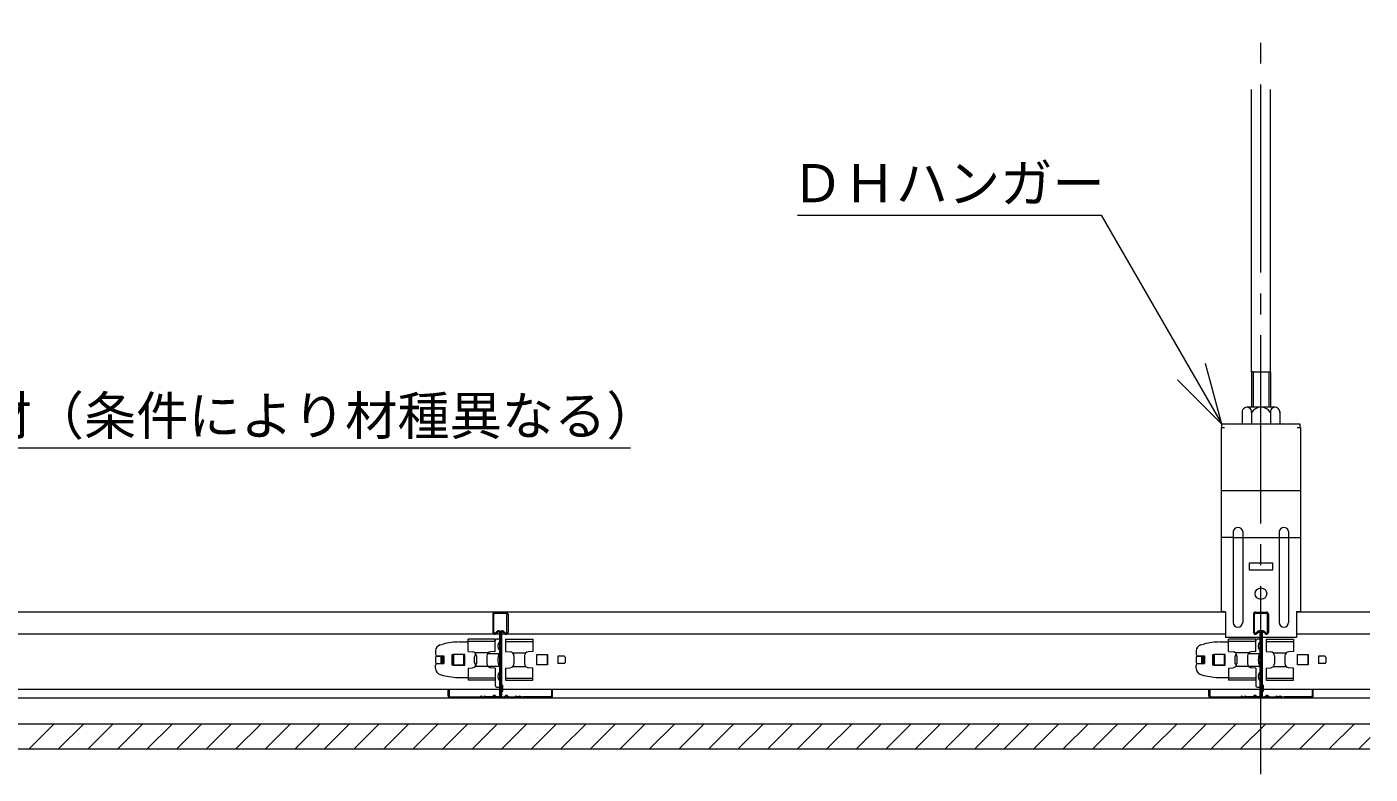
# Model space of a CAD drawing. Units: millimetres, scale not verified. Extents: x -2077 to 2023, y -1433 to 1417.
# Drawn here: x 956 to 1599, y -1034 to -677 of the extents above; entities that cross this region are included whole.
import ezdxf
from ezdxf.enums import TextEntityAlignment as Align

# ---------------------------------------------------------------- set-up
doc = ezdxf.new("R2010")
doc.units = ezdxf.units.MM
doc.header["$LTSCALE"] = 10
doc.linetypes.add('CHAIN2', pattern=[12, 9, -1, 1, -1])
doc.layers.add('1-0_断面', color=7, linetype='Continuous', lineweight=9)
doc.layers.add('1-2_文字', color=7, linetype='Continuous', lineweight=9)
doc.styles.add('ＭＳ ゴシック', font='')
doc.styles.get('ＭＳ ゴシック').set_extended_font_data('MS Gothic')

msp = doc.modelspace()

# ---------------------------------------------------------------- linework, layer by layer
at = {"layer": '1-0_断面', "color": 4, "linetype": 'CHAIN2'}
msp.add_line((1546.65, -1034.15), (1546.65, -676.57), dxfattribs=at)
at = {"layer": '1-0_断面'}
for p, q in [((1542.15, -841.61), (1542.15, -706.61)), ((1551.15, -841.61), (1551.15, -706.61)), ((1542.95, -841.61), (1542.15, -841.61)), ((1542.15, -841.61), (1542.15, -858.61)), ((1542.95, -841.61), (1542.95, -858.61)), ((1550.35, -841.61), (1550.35, -858.61)), ((1537.65, -860.64), (1537.65, -866.61)), ((1553.4, -858.61), (1539.9, -858.61)), ((1542.15, -861.11), (1542.15, -866.61)), ((1551.15, -861.11), (1551.15, -866.61)), ((1555.65, -860.64), (1555.65, -866.61)), ((1527.85, -868.21), (1527.85, -866.61)), ((1565.45, -866.61), (1527.85, -866.61)), ((1565.45, -868.21), (1565.45, -866.61)), ((1527.65, -868.21), (1529.25, -868.21)), ((1527.65, -868.21), (1527.65, -956.41)), ((1564.05, -868.21), (1565.65, -868.21)), ((1565.65, -868.21), (1565.65, -956.41)), ((1565.65, -898.61), (1527.65, -898.61)), ((1533.4, -918.06), (1533.4, -961.56)), ((1537.9, -918.06), (1537.9, -961.56)), ((1555.4, -918.06), (1555.4, -961.56)), ((1559.9, -918.06), (1559.9, -961.56)), ((1533.4, -920.85), (1527.65, -920.85)), ((1537.9, -920.85), (1555.4, -920.85)), ((1559.9, -920.85), (1565.65, -920.85)), ((1541.15, -933.01), (1552.15, -933.01)), ((1541.15, -936.51), (1541.15, -933.01)), ((1552.15, -936.51), (1541.15, -936.51)), ((1552.15, -933.01), (1552.15, -936.51)), ((1529.65, -956.61), (759.67, -956.61)), ((1179, -957.61), (1179, -966.21)), ((1179.5, -966.21), (1179.5, -957.61)), ((1180, -956.61), (1185.3, -956.61)), ((1180, -957.11), (1185.3, -957.11)), ((1185.8, -966.21), (1185.8, -957.61)), ((1186.3, -957.61), (1186.3, -966.21)), ((1529.65, -956.41), (1527.65, -956.41)), ((1529.65, -956.41), (1529.65, -968.81)), ((1543, -957.61), (1543, -966.21)), ((1543.5, -966.21), (1543.5, -957.61)), ((1544, -956.61), (1549.3, -956.61)), ((1544, -957.11), (1549.3, -957.11)), ((1549.8, -966.21), (1549.8, -957.61)), ((1550.3, -957.61), (1550.3, -966.21)), ((1563.65, -956.41), (1563.65, -968.81)), ((1565.65, -956.41), (1563.65, -956.41)), ((1598.75, -956.61), (1563.65, -956.61)), ((1529.65, -967.21), (759.67, -967.21)), ((1167.15, -975.41), (1167.15, -969.58)), ((1180.15, -969.58), (1167.15, -969.58)), ((1180.15, -970.61), (1167.15, -970.61)), ((1180.15, -975.41), (1180.15, -969.58)), ((1180.37, -966.55), (1181.12, -965.81)), ((1180.71, -966.92), (1181.47, -966.16)), ((1181.15, -969.41), (1182.15, -969.41)), ((1182.15, -966.44), (1182.15, -996.61)), ((1182.65, -966.44), (1182.65, -996.61)), ((1183.15, -966.44), (1183.15, -996.61)), ((1184.6, -966.92), (1183.84, -966.16)), ((1184.93, -966.55), (1184.19, -965.81)), ((1185.15, -969.58), (1185.15, -975.41)), ((1185.15, -969.58), (1198.15, -969.58)), ((1185.15, -970.61), (1198.15, -970.61)), ((1563.65, -968.81), (1529.65, -968.81)), ((1531.15, -975.41), (1531.15, -969.58)), ((1544.15, -969.58), (1531.15, -969.58)), ((1544.15, -970.61), (1531.15, -970.61)), ((1544.15, -975.41), (1544.15, -969.58)), ((1544.37, -966.55), (1545.12, -965.81)), ((1544.71, -966.92), (1545.47, -966.16)), ((1545.15, -969.41), (1546.15, -969.41)), ((1546.15, -966.44), (1546.15, -996.61)), ((1546.65, -966.44), (1546.65, -996.61)), ((1547.15, -966.44), (1547.15, -996.61)), ((1548.6, -966.92), (1547.84, -966.16)), ((1548.93, -966.55), (1548.19, -965.81)), ((1549.15, -969.58), (1549.15, -975.41)), ((1549.15, -969.58), (1562.15, -969.58)), ((1549.15, -970.61), (1562.15, -970.61)), ((1598.75, -967.21), (1563.65, -967.21)), ((1151.65, -975.22), (1151.65, -976.81)), ((1153.88, -972.32), (1155.3, -971.94)), ((1159.55, -976.86), (1160.05, -976.86)), ((1159.55, -981.96), (1159.55, -976.86)), ((1160.05, -976.86), (1160.05, -981.96)), ((1165.55, -976.86), (1160.05, -976.86)), ((1160.05, -976.91), (1160.05, -981.91)), ((1165.15, -976.91), (1160.05, -976.91)), ((1160.27, -976.91), (1160.27, -981.91)), ((1163.07, -970.91), (1167.15, -970.91)), ((1165.15, -981.91), (1165.15, -976.91)), ((1165.55, -981.96), (1165.55, -976.86)), ((1167.15, -975.41), (1169.33, -975.6)), ((1176.78, -976.14), (1170.52, -976.14)), ((1176.54, -976.41), (1182.15, -976.41)), ((1180.15, -975.41), (1177.98, -975.6)), ((1185.15, -975.41), (1187.33, -975.6)), ((1188.52, -976.14), (1194.78, -976.14)), ((1200.15, -981.91), (1200.15, -976.91)), ((1200.15, -976.91), (1205.25, -976.91)), ((1205.03, -976.91), (1205.03, -981.91)), ((1205.15, -976.91), (1205.15, -981.91)), ((1205.25, -976.91), (1205.25, -981.91)), ((1515.65, -975.22), (1515.65, -976.81)), ((1517.88, -972.32), (1519.3, -971.94)), ((1523.55, -976.86), (1524.05, -976.86)), ((1523.55, -981.96), (1523.55, -976.86)), ((1524.05, -976.86), (1524.05, -981.96)), ((1529.55, -976.86), (1524.05, -976.86)), ((1524.05, -976.91), (1524.05, -981.91)), ((1529.15, -976.91), (1524.05, -976.91)), ((1524.27, -976.91), (1524.27, -981.91)), ((1527.07, -970.91), (1531.15, -970.91)), ((1529.15, -981.91), (1529.15, -976.91)), ((1529.55, -981.96), (1529.55, -976.86)), ((1531.15, -975.41), (1533.33, -975.6)), ((1540.78, -976.14), (1534.52, -976.14)), ((1540.54, -976.41), (1546.15, -976.41)), ((1544.15, -975.41), (1541.98, -975.6)), ((1549.15, -975.41), (1551.33, -975.6)), ((1552.52, -976.14), (1558.78, -976.14)), ((1564.15, -981.91), (1564.15, -976.91)), ((1564.15, -976.91), (1569.25, -976.91)), ((1569.03, -976.91), (1569.03, -981.91)), ((1569.15, -976.91), (1569.15, -981.91)), ((1569.25, -976.91), (1569.25, -981.91)), ((1151.65, -978.16), (1151.65, -980.66)), ((1151.65, -983.61), (1151.65, -982.01)), ((1152.15, -977.66), (1155.15, -977.66)), ((1152.15, -981.16), (1155.15, -981.16)), ((1152.45, -977.61), (1155.65, -977.61)), ((1152.45, -981.21), (1155.65, -981.21)), ((1154.15, -977.66), (1154.15, -981.16)), ((1154.65, -977.66), (1154.65, -981.16)), ((1155.15, -977.66), (1155.15, -981.16)), ((1155.65, -977.61), (1155.65, -981.21)), ((1160.05, -981.96), (1159.55, -981.96)), ((1160.05, -981.91), (1165.15, -981.91)), ((1160.05, -981.96), (1165.55, -981.96)), ((1167.15, -983.41), (1169.33, -983.22)), ((1167.15, -983.41), (1167.15, -989.24)), ((1170.15, -978.41), (1170.15, -980.41)), ((1176.78, -982.69), (1170.52, -982.69)), ((1171.15, -977.6), (1171.15, -981.23)), ((1176.15, -977.6), (1176.15, -981.23)), ((1176.54, -982.41), (1182.15, -982.41)), ((1180.15, -983.41), (1177.98, -983.22)), ((1180.15, -983.41), (1180.15, -989.24)), ((1185.15, -983.41), (1187.33, -983.22)), ((1185.15, -983.41), (1185.15, -989.24)), ((1188.52, -982.69), (1194.78, -982.69)), ((1189.15, -977.6), (1189.15, -981.23)), ((1194.15, -977.6), (1194.15, -981.23)), ((1205.25, -981.91), (1200.15, -981.91)), ((1213.15, -977.66), (1210.15, -977.66)), ((1210.15, -977.66), (1210.15, -981.16)), ((1213.15, -981.16), (1210.15, -981.16)), ((1213.65, -978.16), (1213.65, -980.66)), ((1515.65, -978.16), (1515.65, -980.66)), ((1515.65, -983.61), (1515.65, -982.01)), ((1516.15, -977.66), (1519.15, -977.66)), ((1516.15, -981.16), (1519.15, -981.16)), ((1516.45, -977.61), (1519.65, -977.61)), ((1516.45, -981.21), (1519.65, -981.21)), ((1518.15, -977.66), (1518.15, -981.16)), ((1518.65, -977.66), (1518.65, -981.16)), ((1519.15, -977.66), (1519.15, -981.16)), ((1519.65, -977.61), (1519.65, -981.21)), ((1524.05, -981.96), (1523.55, -981.96)), ((1524.05, -981.91), (1529.15, -981.91)), ((1524.05, -981.96), (1529.55, -981.96)), ((1531.15, -983.41), (1533.33, -983.22)), ((1531.15, -983.41), (1531.15, -989.24)), ((1534.15, -978.41), (1534.15, -980.41)), ((1540.78, -982.69), (1534.52, -982.69)), ((1535.15, -977.6), (1535.15, -981.23)), ((1540.15, -977.6), (1540.15, -981.23)), ((1540.54, -982.41), (1546.15, -982.41)), ((1544.15, -983.41), (1541.98, -983.22)), ((1544.15, -983.41), (1544.15, -989.24)), ((1549.15, -983.41), (1551.33, -983.22)), ((1549.15, -983.41), (1549.15, -989.24)), ((1552.52, -982.69), (1558.78, -982.69)), ((1553.15, -977.6), (1553.15, -981.23)), ((1558.15, -977.6), (1558.15, -981.23)), ((1569.25, -981.91), (1564.15, -981.91)), ((1577.15, -977.66), (1574.15, -977.66)), ((1574.15, -977.66), (1574.15, -981.16)), ((1577.15, -981.16), (1574.15, -981.16)), ((1577.65, -978.16), (1577.65, -980.66)), ((1153.88, -986.51), (1155.3, -986.89)), ((1163.07, -987.91), (1167.15, -987.91)), ((1180.15, -988.21), (1167.15, -988.21)), ((1180.15, -989.24), (1167.15, -989.24)), ((1180.15, -987.91), (1180.15, -991.61)), ((1185.15, -988.21), (1198.15, -988.21)), ((1185.15, -989.24), (1198.15, -989.24)), ((1517.88, -986.51), (1519.3, -986.89)), ((1527.07, -987.91), (1531.15, -987.91)), ((1544.15, -988.21), (1531.15, -988.21)), ((1544.15, -989.24), (1531.15, -989.24)), ((1544.15, -987.91), (1544.15, -991.61)), ((1549.15, -988.21), (1562.15, -988.21)), ((1549.15, -989.24), (1562.15, -989.24)), ((1598.75, -993.61), (759.67, -993.61)), ((1157.65, -996.61), (1157.65, -993.61)), ((1157.65, -993.61), (1158.15, -993.61)), ((1158.15, -993.61), (1158.15, -996.61)), ((1181.15, -992.61), (1182.15, -992.61)), ((1182.15, -991.51), (1183.85, -991.51)), ((1207.15, -993.61), (1207.15, -996.61)), ((1207.65, -993.61), (1207.15, -993.61)), ((1207.65, -996.61), (1207.65, -993.61)), ((1521.65, -996.61), (1521.65, -993.61)), ((1521.65, -993.61), (1522.15, -993.61)), ((1522.15, -993.61), (1522.15, -996.61)), ((1545.15, -992.61), (1546.15, -992.61)), ((1546.15, -991.51), (1547.85, -991.51)), ((1571.15, -993.61), (1571.15, -996.61)), ((1571.65, -993.61), (1571.15, -993.61)), ((1571.65, -996.61), (1571.65, -993.61)), ((-344.51, -997.61), (1598.75, -997.61)), ((1146.65, -997.66), (1146.7, -997.61)), ((1158.59, -997.61), (1158.43, -997.61)), ((1158.65, -997.11), (1172.32, -997.11)), ((1164.38, -997.61), (1158.65, -997.61)), ((1172.32, -997.11), (1172.89, -997.11)), ((1172.32, -997.61), (1172.89, -997.61)), ((1174.02, -997.11), (1174.59, -997.11)), ((1174.59, -997.61), (1174.02, -997.61)), ((1178.6, -997.11), (1175.72, -997.11)), ((1175.72, -997.61), (1178.59, -997.61)), ((1178.91, -996.97), (1179.06, -996.79)), ((1179.45, -997.11), (1179.29, -997.29)), ((1180.06, -997.11), (1180.21, -997.29)), ((1180.6, -996.97), (1180.44, -996.79)), ((1181.65, -997.11), (1180.9, -997.11)), ((1180.9, -997.61), (1181.65, -997.61)), ((1183.65, -997.11), (1184.4, -997.11)), ((1184.4, -997.61), (1183.65, -997.61)), ((1184.71, -996.97), (1184.86, -996.79)), ((1185.25, -997.11), (1185.09, -997.29)), ((1185.86, -997.11), (1186.01, -997.29)), ((1186.4, -996.97), (1186.24, -996.79)), ((1186.7, -997.11), (1189.59, -997.11)), ((1189.59, -997.61), (1186.72, -997.61)), ((1191.29, -997.11), (1190.72, -997.11)), ((1190.72, -997.61), (1191.29, -997.61)), ((1192.99, -997.11), (1192.42, -997.11)), ((1192.42, -997.61), (1192.99, -997.61)), ((1206.65, -997.11), (1193.43, -997.11)), ((1199.15, -997.61), (1193.43, -997.61)), ((1206.72, -997.61), (1206.88, -997.61)), ((1510.65, -997.66), (1510.7, -997.61)), ((1522.59, -997.61), (1522.43, -997.61)), ((1522.65, -997.11), (1536.32, -997.11)), ((1528.38, -997.61), (1522.65, -997.61)), ((1536.32, -997.11), (1536.89, -997.11)), ((1536.32, -997.61), (1536.89, -997.61)), ((1538.02, -997.11), (1538.59, -997.11)), ((1538.59, -997.61), (1538.02, -997.61)), ((1542.6, -997.11), (1539.72, -997.11)), ((1539.72, -997.61), (1542.59, -997.61)), ((1542.91, -996.97), (1543.06, -996.79)), ((1543.45, -997.11), (1543.29, -997.29)), ((1544.06, -997.11), (1544.21, -997.29)), ((1544.6, -996.97), (1544.44, -996.79)), ((1545.65, -997.11), (1544.9, -997.11)), ((1544.9, -997.61), (1545.65, -997.61)), ((1547.65, -997.11), (1548.4, -997.11)), ((1548.4, -997.61), (1547.65, -997.61)), ((1548.71, -996.97), (1548.86, -996.79)), ((1549.25, -997.11), (1549.09, -997.29)), ((1549.86, -997.11), (1550.01, -997.29)), ((1550.4, -996.97), (1550.24, -996.79)), ((1550.7, -997.11), (1553.59, -997.11)), ((1553.59, -997.61), (1550.72, -997.61)), ((1555.29, -997.11), (1554.72, -997.11)), ((1554.72, -997.61), (1555.29, -997.61)), ((1556.99, -997.11), (1556.42, -997.11)), ((1556.42, -997.61), (1556.99, -997.61)), ((1570.65, -997.11), (1557.43, -997.11)), ((1563.15, -997.61), (1557.43, -997.61)), ((1570.72, -997.61), (1570.88, -997.61)), ((-344.51, -1010.11), (1598.75, -1010.11)), ((957.09, -1022.11), (969.09, -1010.11)), ((971.23, -1022.11), (983.23, -1010.11)), ((985.37, -1022.11), (997.37, -1010.11)), ((999.51, -1022.11), (1011.51, -1010.11)), ((1013.66, -1022.11), (1025.66, -1010.11)), ((1027.8, -1022.11), (1039.8, -1010.11)), ((1041.94, -1022.11), (1053.94, -1010.11)), ((1056.08, -1022.11), (1068.08, -1010.11)), ((1070.22, -1022.11), (1082.22, -1010.11)), ((1084.37, -1022.11), (1096.37, -1010.11)), ((1098.51, -1022.11), (1110.51, -1010.11)), ((1112.65, -1022.11), (1124.65, -1010.11)), ((1126.79, -1022.11), (1138.79, -1010.11)), ((1140.94, -1022.11), (1152.94, -1010.11)), ((1155.08, -1022.11), (1167.08, -1010.11)), ((1169.22, -1022.11), (1181.22, -1010.11)), ((1183.36, -1022.11), (1195.36, -1010.11)), ((1197.5, -1022.11), (1209.5, -1010.11)), ((1211.65, -1022.11), (1223.65, -1010.11)), ((1225.79, -1022.11), (1237.79, -1010.11)), ((1239.93, -1022.11), (1251.93, -1010.11)), ((1254.07, -1022.11), (1266.07, -1010.11)), ((1268.21, -1022.11), (1280.21, -1010.11)), ((1282.36, -1022.11), (1294.36, -1010.11)), ((1296.5, -1022.11), (1308.5, -1010.11)), ((1310.64, -1022.11), (1322.64, -1010.11)), ((1324.78, -1022.11), (1336.78, -1010.11)), ((1338.93, -1022.11), (1350.93, -1010.11)), ((1353.07, -1022.11), (1365.07, -1010.11)), ((1367.21, -1022.11), (1379.21, -1010.11)), ((1381.35, -1022.11), (1393.35, -1010.11)), ((1395.49, -1022.11), (1407.49, -1010.11)), ((1409.64, -1022.11), (1421.64, -1010.11)), ((1423.78, -1022.11), (1435.78, -1010.11)), ((1437.92, -1022.11), (1449.92, -1010.11)), ((1452.06, -1022.11), (1464.06, -1010.11)), ((1466.2, -1022.11), (1478.2, -1010.11)), ((1480.35, -1022.11), (1492.35, -1010.11)), ((1494.49, -1022.11), (1506.49, -1010.11)), ((1508.63, -1022.11), (1520.63, -1010.11)), ((1522.77, -1022.11), (1534.77, -1010.11)), ((1536.92, -1022.11), (1548.92, -1010.11)), ((1551.06, -1022.11), (1563.06, -1010.11)), ((1565.2, -1022.11), (1577.2, -1010.11)), ((1579.34, -1022.11), (1591.34, -1010.11)), ((-344.51, -1022.11), (1598.75, -1022.11)), ((1593.48, -1022.11), (1598.9, -1016.7))]:
    msp.add_line(p, q, dxfattribs=at)
for points in [[(1542.95, -841.61), (1551.15, -841.61), (1551.15, -858.61)], [(1198.15, -969.58), (1198.15, -975.41), (1195.98, -975.6)], [(1562.15, -969.58), (1562.15, -975.41), (1559.98, -975.6)], [(1198.15, -989.24), (1198.15, -983.41), (1195.98, -983.22)], [(1562.15, -989.24), (1562.15, -983.41), (1559.98, -983.22)], [(1182.15, -994.51), (1183.85, -994.51), (1183.85, -991.51)], [(1546.15, -994.51), (1547.85, -994.51), (1547.85, -991.51)]]:
    msp.add_lwpolyline(points, dxfattribs=at)
msp.add_circle((1546.65, -947.81), 2.75, dxfattribs=at)
for centre, radius, start, end in [((1539.9, -860.88), 2.26, 353.97442, 186.02558), ((1546.65, -863.91), 5.3, 31.89079, 148.10921), ((1553.4, -860.88), 2.26, 353.97442, 186.02558), ((1535.65, -918.33), 2.27, 6.73292, 173.26708), ((1557.65, -918.33), 2.27, 6.73292, 173.26708), ((1535.65, -903.99), 17, 262.39609, 277.60391), ((1557.65, -903.99), 17, 262.39609, 277.60391), ((1180, -957.61), 1, 90, 180), ((1180, -957.61), 0.5, 90, 180), ((1185.3, -957.61), 1, 0, 90), ((1185.3, -957.61), 0.5, 0, 90), ((1544, -957.61), 1, 90, 180), ((1544, -957.61), 0.5, 90, 180), ((1549.3, -957.61), 1, 0, 90), ((1549.3, -957.61), 0.5, 0, 90), ((1535.65, -961.56), 2.25, 180, 0), ((1557.65, -961.56), 2.25, 180, 0), ((1180, -966.21), 1, 180, 315), ((1180, -966.21), 0.5, 180, 317.84797), ((1181.15, -970.41), 1, 90, 180), ((1181.75, -966.44), 0.9, 0, 135), ((1181.75, -966.44), 0.4, 0, 135), ((1183.55, -966.44), 0.9, 45, 180), ((1183.55, -966.44), 0.4, 45, 180), ((1185.3, -966.21), 1, 225, 0), ((1185.3, -966.21), 0.5, 222.15203, 0), ((1544, -966.21), 1, 180, 315), ((1544, -966.21), 0.5, 180, 317.84797), ((1545.15, -970.41), 1, 90, 180), ((1545.75, -966.44), 0.9, 0, 135), ((1545.75, -966.44), 0.4, 0, 135), ((1547.55, -966.44), 0.9, 45, 180), ((1547.55, -966.44), 0.4, 45, 180), ((1549.3, -966.21), 1, 225, 0), ((1549.3, -966.21), 0.5, 222.15203, 0), ((1154.65, -975.22), 3, 105, 180), ((1152.45, -976.81), 0.8, 180, 270), ((1163.07, -1000.91), 30, 90, 105), ((1169.15, -977.6), 2, 0, 85), ((1172.15, -978.41), 2, 125.77673, 180), ((1178.15, -977.6), 2, 95, 180), ((1184.25, -972.91), 2.9, 136.39718, 223.60282), ((1187.38, -979.41), 6.03, 150.13717, 209.86283), ((1187.15, -977.6), 2, 0, 85), ((1196.15, -977.6), 2, 95, 180), ((1518.65, -975.22), 3, 105, 180), ((1516.45, -976.81), 0.8, 180, 270), ((1527.07, -1000.91), 30, 90, 105), ((1533.15, -977.6), 2, 0, 85), ((1536.15, -978.41), 2, 125.77673, 180), ((1542.15, -977.6), 2, 95, 180), ((1548.25, -972.91), 2.9, 136.39718, 223.60282), ((1551.38, -979.41), 6.03, 150.13717, 209.86283), ((1551.15, -977.6), 2, 0, 85), ((1560.15, -977.6), 2, 95, 180), ((1152.15, -978.16), 0.5, 90, 180), ((1152.15, -980.66), 0.5, 180, 270), ((1152.45, -982.01), 0.8, 90, 180), ((1169.15, -981.23), 2, 275, 0), ((1172.15, -980.41), 2, 180, 234.22327), ((1178.15, -981.23), 2, 180, 265), ((1187.15, -981.23), 2, 275, 0), ((1196.15, -981.23), 2, 180, 265), ((1213.15, -978.16), 0.5, 0, 90), ((1213.15, -980.66), 0.5, 270, 0), ((1516.15, -978.16), 0.5, 90, 180), ((1516.15, -980.66), 0.5, 180, 270), ((1516.45, -982.01), 0.8, 90, 180), ((1533.15, -981.23), 2, 275, 0), ((1536.15, -980.41), 2, 180, 234.22327), ((1542.15, -981.23), 2, 180, 265), ((1551.15, -981.23), 2, 275, 0), ((1560.15, -981.23), 2, 180, 265), ((1577.15, -978.16), 0.5, 0, 90), ((1577.15, -980.66), 0.5, 270, 0), ((1154.65, -983.61), 3, 180, 255), ((1163.07, -957.91), 30, 255, 270), ((1184.25, -987.41), 2.9, 136.39718, 223.60282), ((1518.65, -983.61), 3, 180, 255), ((1527.07, -957.91), 30, 255, 270), ((1548.25, -987.41), 2.9, 136.39718, 223.60282), ((1179.75, -997.36), 0.9, 40, 140), ((1181.15, -991.61), 1, 180, 270), ((1185.55, -997.36), 0.9, 40, 140), ((1543.75, -997.36), 0.9, 40, 140), ((1545.15, -991.61), 1, 180, 270), ((1549.55, -997.36), 0.9, 40, 140), ((1158.65, -996.61), 1, 180, 270), ((1158.65, -996.61), 0.5, 180, 270), ((1172.89, -996.91), 0.2, 270, 308.94244), ((1172.89, -996.91), 0.7, 270, 308.94244), ((1173.45, -997.61), 0.7, 51.05756, 128.94244), ((1173.45, -997.61), 0.2, 51.05756, 126.8699), ((1174.02, -996.91), 0.7, 231.05756, 270), ((1174.02, -996.91), 0.2, 231.05756, 270), ((1174.59, -996.91), 0.2, 270, 308.94244), ((1174.59, -996.91), 0.7, 270, 308.94244), ((1175.15, -997.61), 0.7, 51.05756, 128.94244), ((1175.15, -997.61), 0.2, 51.05756, 126.8699), ((1175.72, -996.91), 0.7, 231.05756, 270), ((1175.72, -996.91), 0.2, 231.05756, 270), ((1178.6, -996.71), 0.4, 270, 320), ((1178.6, -996.71), 0.9, 270, 320), ((1179.75, -997.36), 0.4, 40, 140), ((1180.9, -996.71), 0.9, 220, 270), ((1180.9, -996.71), 0.4, 220, 270), ((1181.65, -996.61), 0.5, 270, 0), ((1181.65, -996.61), 1, 270, 0), ((1183.65, -996.61), 1, 180, 270), ((1183.65, -996.61), 0.5, 180, 270), ((1184.4, -996.71), 0.4, 270, 320), ((1184.4, -996.71), 0.9, 270, 320), ((1185.55, -997.36), 0.4, 40, 140), ((1186.7, -996.71), 0.4, 220, 270), ((1189.59, -996.91), 0.2, 270, 308.94244), ((1189.59, -996.91), 0.7, 270, 308.94244), ((1190.15, -997.61), 0.7, 51.05756, 128.94244), ((1190.15, -997.61), 0.2, 53.1301, 128.94244), ((1190.72, -996.91), 0.7, 231.05756, 270), ((1190.72, -996.91), 0.2, 231.05756, 270), ((1191.29, -996.91), 0.2, 270, 308.94244), ((1191.29, -996.91), 0.7, 270, 308.94244), ((1191.85, -997.61), 0.7, 51.05756, 128.94244), ((1191.85, -997.61), 0.2, 53.1301, 128.94244), ((1192.42, -996.91), 0.7, 231.05756, 270), ((1192.42, -996.91), 0.2, 231.05756, 270), ((1206.65, -996.61), 0.5, 270, 0), ((1206.65, -996.61), 1, 270, 0), ((1522.65, -996.61), 1, 180, 270), ((1522.65, -996.61), 0.5, 180, 270), ((1536.89, -996.91), 0.2, 270, 308.94244), ((1536.89, -996.91), 0.7, 270, 308.94244), ((1537.45, -997.61), 0.7, 51.05756, 128.94244), ((1537.45, -997.61), 0.2, 51.05756, 126.8699), ((1538.02, -996.91), 0.7, 231.05756, 270), ((1538.02, -996.91), 0.2, 231.05756, 270), ((1538.59, -996.91), 0.2, 270, 308.94244), ((1538.59, -996.91), 0.7, 270, 308.94244), ((1539.15, -997.61), 0.7, 51.05756, 128.94244), ((1539.15, -997.61), 0.2, 51.05756, 126.8699), ((1539.72, -996.91), 0.7, 231.05756, 270), ((1539.72, -996.91), 0.2, 231.05756, 270), ((1542.6, -996.71), 0.4, 270, 320), ((1542.6, -996.71), 0.9, 270, 320), ((1543.75, -997.36), 0.4, 40, 140), ((1544.9, -996.71), 0.9, 220, 270), ((1544.9, -996.71), 0.4, 220, 270), ((1545.65, -996.61), 0.5, 270, 0), ((1545.65, -996.61), 1, 270, 0), ((1547.65, -996.61), 1, 180, 270), ((1547.65, -996.61), 0.5, 180, 270), ((1548.4, -996.71), 0.4, 270, 320), ((1548.4, -996.71), 0.9, 270, 320), ((1549.55, -997.36), 0.4, 40, 140), ((1550.7, -996.71), 0.4, 220, 270), ((1553.59, -996.91), 0.2, 270, 308.94244), ((1553.59, -996.91), 0.7, 270, 308.94244), ((1554.15, -997.61), 0.7, 51.05756, 128.94244), ((1554.15, -997.61), 0.2, 53.1301, 128.94244), ((1554.72, -996.91), 0.7, 231.05756, 270), ((1554.72, -996.91), 0.2, 231.05756, 270), ((1555.29, -996.91), 0.2, 270, 308.94244), ((1555.29, -996.91), 0.7, 270, 308.94244), ((1555.85, -997.61), 0.7, 51.05756, 128.94244), ((1555.85, -997.61), 0.2, 53.1301, 128.94244), ((1556.42, -996.91), 0.7, 231.05756, 270), ((1556.42, -996.91), 0.2, 231.05756, 270), ((1570.65, -996.61), 0.5, 270, 0), ((1570.65, -996.61), 1, 270, 0)]:
    msp.add_arc(centre, radius, start, end, dxfattribs=at)
at = {"layer": '1-2_文字'}
for p, q in [((1324.83, -766.74), (1470.19, -766.74)), ((1470.19, -766.74), (1527.85, -866.61)), ((1527.85, -866.61), (1520.09, -837.64)), ((1527.85, -866.61), (1506.64, -845.4)), ((833.74, -878.06), (1244.84, -878.06))]:
    msp.add_line(p, q, dxfattribs=at)

# ---------------------------------------------------------------- texts
at = {"layer": '1-2_文字', "style": 'ＭＳ ゴシック'}
for s, p in [('ＤＨハンガー', (1321.85, -766.04)), ('ブレース材（条件により材種異なる）', (833.33, -877.29))]:
    msp.add_text(s, height=18.33, dxfattribs=at).set_placement(p, align=Align.BOTTOM_LEFT)

doc.saveas('drawing.dxf')
